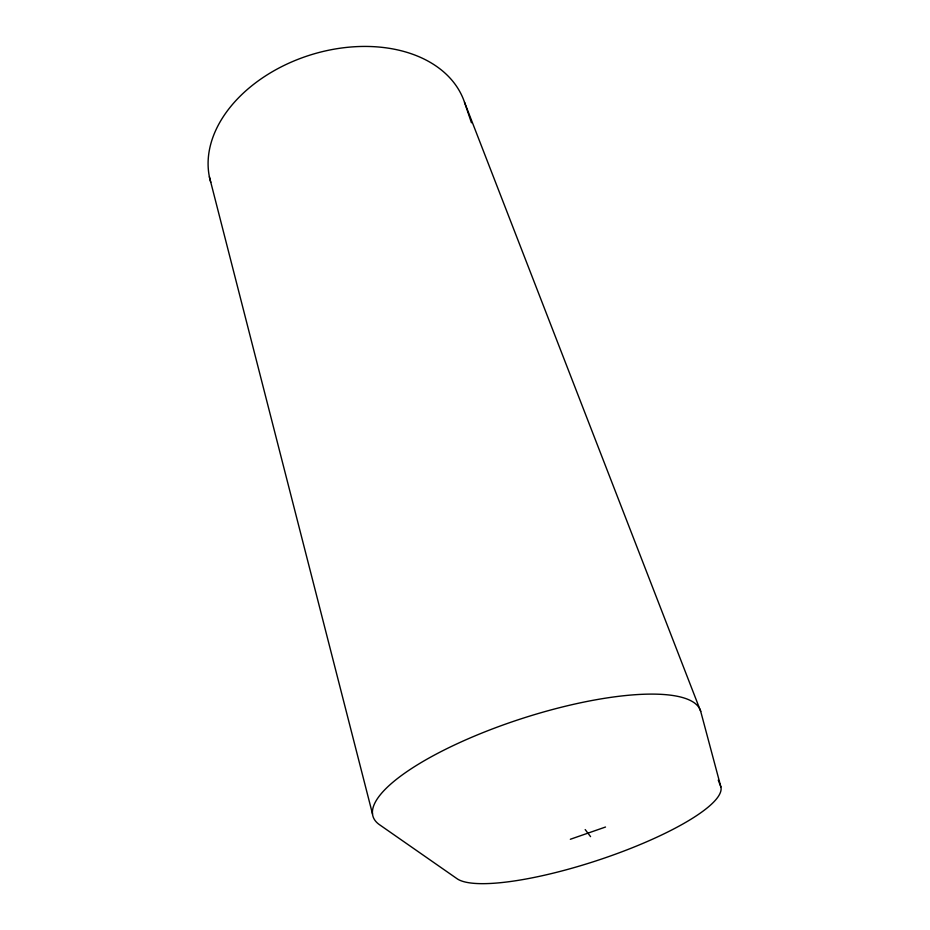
<?xml version="1.0" encoding="UTF-8"?>
<svg xmlns="http://www.w3.org/2000/svg" width="930" height="930" viewBox="0 0 930 930"><rect width="100%" height="100%" fill="white"/><g stroke="black" fill="none" stroke-linecap="round" stroke-linejoin="round"><path stroke-width="1.4" d="M570.346 839.267L605.523 827.026M585.191 829.583L590.573 836.628M210.75 182.338A133.06 92.791 -17.5 0 1 310.05 55.079A133.06 92.791 -17.5 0 1 464.5 102.23L700.72 711.427L720.866 786.885A140.651 31.76 -18.2 0 1 607.383 857.053A140.651 31.76 -18.2 0 1 457.037 878.699L379.579 824.759A172.062 47.523 -17.9 0 1 506.513 723.761A172.062 47.523 -17.9 0 1 700.72 711.427M718.251 780.107L720.866 786.885M464.5 102.23L471.452 122.76M209.378 176.758L372.535 814.052"/></g></svg>
